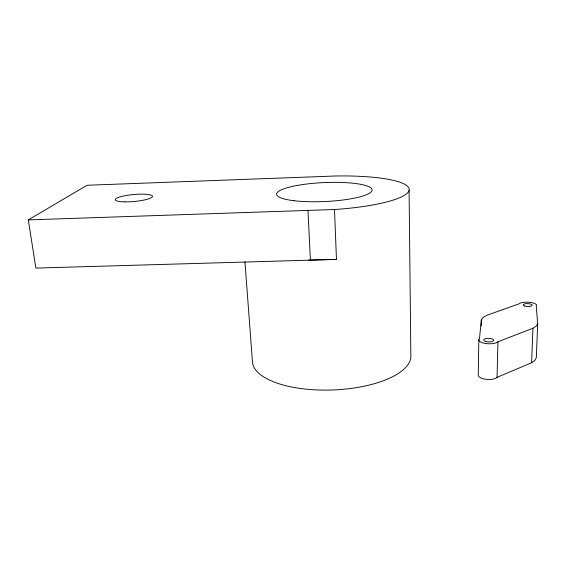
<?xml version="1.0" encoding="UTF-8"?>
<svg xmlns="http://www.w3.org/2000/svg" width="566" height="566" viewBox="0 0 566 566"><rect width="100%" height="100%" fill="white"/><g stroke="black" fill="none" stroke-linecap="round" stroke-linejoin="round"><path stroke-width="0.85" d="M478.85 339.374L478.249 374.607A9.778 3.969 3 0 0 485.571 379.277A9.778 3.969 3 0 0 497.054 377.345L531.608 362.742L534.905 360.351L536.32 357.655L537.7 323.575L536.235 306.326A9.006 2.894 2.5 0 0 530.618 302.449A9.006 2.894 2.5 0 0 519.22 303.779L486.647 315.347L483.152 317.385L481.355 319.74L479.494 338.482A9.912 3.629 2.3 0 0 485.055 343.413A9.912 3.629 2.3 0 0 497.931 341.772L532.946 328.245L536.278 326.051L537.7 323.575M481.249 325.889L481.355 319.74M497.054 377.345L497.931 341.772M531.608 362.742L532.946 328.245M28.3 219.898L87.065 185.259L335.921 175.984A84.645 16.846 -2.6 0 1 409.197 189.589A84.645 16.846 -2.6 0 1 334.499 209.512L28.3 219.898L35.884 268.093L336.459 259.398L334.499 209.512M336.459 259.398L308.711 260.084M244.951 261.874L252.471 361.907A79.304 31.434 -2.2 0 0 330.643 390.045A79.304 31.434 -2.2 0 0 410.859 357.521L409.084 190.332M307.961 210.41L310.423 260.155M293.938 200.711A47.799 9.481 -2.6 0 0 371.48 191.549A47.799 9.481 -2.6 0 0 307.798 183.886A47.799 9.481 -2.6 0 0 293.938 200.711M124.81 201.857A18.678 3.481 -5.2 0 0 152.495 196.331A18.678 3.481 -5.2 0 0 124.371 195.843A18.678 3.481 -5.2 0 0 124.81 201.857M524.498 305.951A4.5 1.443 2.5 0 0 532.026 305.598A4.5 1.443 2.5 0 0 526.522 303.609A4.5 1.443 2.5 0 0 524.498 305.951M485.741 341.496A4.96 1.818 2.3 0 0 493.587 340.491A4.96 1.818 2.3 0 0 486.654 338.397A4.96 1.818 2.3 0 0 485.741 341.496"/></g></svg>
